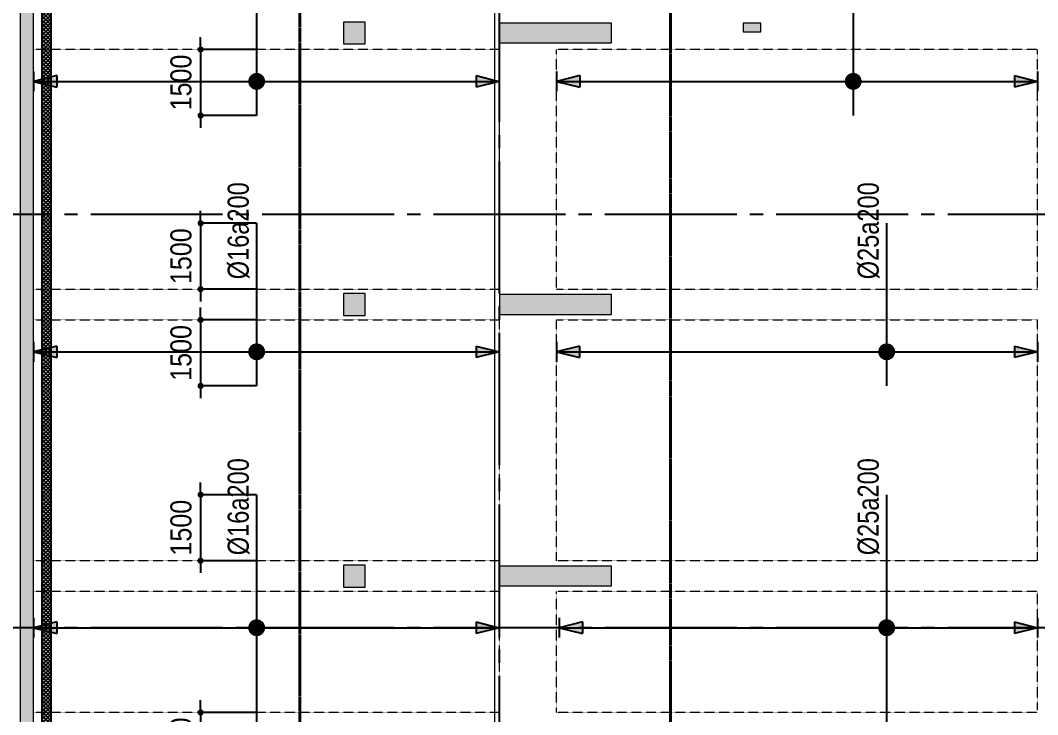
# Model space of a CAD drawing. Header units: millimetres. Extents: x -3819597 to -2591384, y 582389 to 820195.
# Drawn here: x -3443274 to -3420124, y 724155 to 739944 of the extents above; entities that cross this region are included whole.
import ezdxf
from ezdxf.enums import TextEntityAlignment as Align

# ---------------------------------------------------------------- set-up
doc = ezdxf.new("R2010")
doc.units = ezdxf.units.MM
doc.header["$MEASUREMENT"] = 0
for name, pattern in [('CENTER', [2, 1.25, -0.25, 0.25, -0.25]), ('CHG_XX_Cot_Ham 2$0$MB_Luoi truc$0$HTT Hidden 21', [3, 2, -1]), ('CHG_XX_Damsan_Ham 2$0$CHG_XX_Damsan_Ham 2$0$HIDDEN', [0.375, 0.25, -0.125]), ('CHG_XX_Luoi truc$0$MB_Luoi truc$0$Center101', [13, 10, -1, 1, -1]), ('HIDDEN', [0.375, 0.25, -0.125])]:
    doc.linetypes.add(name, pattern=pattern)
doc.layers.get('0').update_dxf_attribs({"lineweight": 9})
doc.layers.get('Defpoints').update_dxf_attribs({"color": 10, "lineweight": 0})
for name, color, linetype in [('02HN. TEXT B', 1, 'Continuous'), ('08HN. SSS X', 6, 'Continuous'), ('12HN. GRID', 1, 'CENTER'), ('CHG_XX_Damsan_Ham 2$0$CHG_XX_Damsan_Ham 2$0$MEP-00-GENERAL-35', 2, 'Continuous'), ('CHG_XX_Luoi truc$0$Grid', 34, 'Continuous'), ('CHG_XX_Luoi truc$0$Grid Line', 8, 'CHG_XX_Luoi truc$0$MB_Luoi truc$0$Center101'), ('dim', 51, 'Continuous')]:
    doc.layers.add(name, color=color, linetype=linetype)
for name, color, linetype, lineweight, plot in [('CHG_XX_Cot_Ham 2$0$NS-Column-H2', 90, 'Continuous', 13, False), ('CHG_XX_Cot_Ham 2$0$NS-Column-H2 @ 1', 90, 'Continuous', 13, False), ('CHG_XX_Cot_Ham 2$0$NS-Column-H2 @ 150', 90, 'Continuous', 13, False)]:
    doc.layers.add(name, color=color, linetype=linetype, lineweight=lineweight, plot=plot)
for name, color, linetype, lineweight in [('CHG_XX_Cot_Ham 2$0$NS-Pier-H2', 150, 'Continuous', 13), ('CHG_XX_Cot_Ham 2$0$NS-Pier-H2 @ 1', 150, 'Continuous', 13), ('CHG_XX_Cot_Ham 2$0$NS-Pier-H2 @ 150', 150, 'Continuous', 13), ("CHG_XX_Damsan_Ham 2$0$CHG_XX_Damsan_Ham 2$0$'S_General_Hidden_1 Thin", 1, 'CHG_XX_Damsan_Ham 2$0$CHG_XX_Damsan_Ham 2$0$HIDDEN', 18), ('CHG_XX_Damsan_Ham 2$0$CHG_XX_Damsan_Ham 2$0$CHG_XX_Damsan_Ham 2$0$Start net bao', 3, 'Continuous', 18), ('CHG_XX_Damsan_Ham 2$0$CHG_XX_Damsan_Ham 2$0$DBAO', 3, 'Continuous', 13), ('CHG_XX_Damsan_Ham 2$0$CHG_XX_Damsan_Ham 2$0$DTE-MEP-H-SLAB TEXT', 3, 'Continuous', 0), ('CHG_XX_Damsan_Ham 2$0$CHG_XX_Damsan_Ham 2$0$mach ngung thi cong', 6, 'Continuous', 13), ('CHG_XX_Damsan_Ham 2$0$CHG_XX_Damsan_Ham 2$0$Start hatch', 8, 'Continuous', 25), ('CHG_XX_Damsan_Ham 2$0$CHG_XX_Damsan_Ham 2$0$Start net bao', 3, 'Continuous', 18), ('CHG_XX_Damsan_Ham 2$0$HATCH', 57, 'Continuous', 9), ('CHG_XX_Damsan_Ham 2$0$mach ngung thi cong', 6, 'Continuous', 13), ('thep chay suot', 5, 'HIDDEN', 40)]:
    doc.layers.add(name, color=color, linetype=linetype, lineweight=lineweight)
doc.styles.add('[HN042014]STYLE', font='arial.ttf', dxfattribs={"width": 0.8})
doc.styles.add('CHG_XX_Luoi truc$0$MB_Luoi truc$0$Grid A-F$0$VNI-HelveCB', font='VHELVCB_0.TTF')
doc.styles.add('MB_Luoi truc$0$Arial_C', font='arial.ttf', dxfattribs={"width": 0.85})
doc.dimstyles.new('200', dxfattribs={"dimscale": 200, "dimtxt": 2.4, "dimasz": 0.7, "dimexe": 0.0003, "dimexo": 0, "dimgap": 1, "dimtad": 1, "dimdec": 0, "dimzin": 12, "dimdsep": 46, "dimtxsty": 'MB_Luoi truc$0$Arial_C', "dimblk": 'MB_Luoi truc$0$_Dot', "dimcen": 0.5, "dimclrd": 256, "dimclre": 8, "dimclrt": 1, "dimadec": 0, "dimazin": 0, "dimtfac": 1, "dimtdec": 0, "dimtix": 1, "dimtmove": 2, "dimatfit": 3, "dimldrblk": 'MB_Luoi truc$0$HTT Arrow 30', "dimfxl": 1, "dimtolj": 1, "dimtzin": 0, "dimlwe": -1, "dimarcsym": 0})

# ---------------------------------------------------------------- blocks, each defined once
blk = doc.blocks.new('*U695')
at = {"layer": 'thep chay suot', "linetype": 'HIDDEN', "ltscale": 10}
blk.add_line((-8968.5, 0), (16955.1, 0), dxfattribs=at)
at = {"layer": '02HN. TEXT B', "linetype": 'ByBlock', "style": '[HN042014]STYLE', "width": 0.8, "flags": 8}
blk.add_attdef('1', text='', height=160, dxfattribs=at).set_placement((-803.8, 134.4), align=Align.MIDDLE_LEFT)
blk.add_attdef('0', text='', height=160, dxfattribs=at).set_placement((892.6, 10.6), align=Align.MIDDLE_CENTER)
at = {"layer": 'Defpoints', "color": 9, "linetype": 'ByBlock', "style": '[HN042014]STYLE', "width": 0.8, "flags": 9}
for tag, p in [('2', (-7399, -4626.6)), ('3', (-7399, -5031.4)), ('4', (-7399, -5436.1)), ('5', (-7399, -5826.6))]:
    blk.add_attdef(tag, text='', height=250, dxfattribs=at).set_placement(p, align=Align.MIDDLE_CENTER)
blk = doc.blocks.new('*U294')
at = {"layer": '12HN. GRID', "linetype": 'Continuous'}
h = blk.add_hatch(color=256, dxfattribs=at)
h.dxf.hatch_style = 1
h.paths.add_polyline_path([(-44, 1516.5), (44, 1516.5), (0, 1692.5)])
h = blk.add_hatch(color=256, dxfattribs=at)
h.dxf.hatch_style = 1
h.paths.add_polyline_path([(0, -1840.8), (44, -1664.8), (-44, -1664.8)])
at = {"layer": '08HN. SSS X', "linetype": 'ByBlock', "ltscale": 10}
for p, q in [((-975, 0), (258.3, 0)), ((-975, 0), (-975, 0)), ((258.3, 0), (258.3, 0))]:
    blk.add_line(p, q, dxfattribs=at)
at = {"layer": '12HN. GRID', "linetype": 'Continuous'}
for p, q in [((-75, 1692.5), (75, 1692.5)), ((-44, 1516.5), (0, 1692.5)), ((0, 1692.5), (0, -1840.8)), ((0, 1692.5), (44, 1516.5)), ((-44, 1516.5), (44, 1516.5)), ((-44, -1664.8), (44, -1664.8)), ((-44, -1664.8), (0, -1840.8)), ((0, -1840.8), (44, -1664.8)), ((-75, -1840.8), (75, -1840.8))]:
    blk.add_line(p, q, dxfattribs=at)
at = {"layer": '12HN. GRID', "linetype": 'Continuous', "const_width": 64, "flags": 128}
blk.add_lwpolyline([(-32, 0, -1), (32, 0, -1)], format="xyb", close=True, dxfattribs=at)
at = {"layer": '02HN. TEXT B', "linetype": 'ByBlock', "style": '[HN042014]STYLE', "width": 0.8, "flags": 8}
blk.add_attdef('0', text='', height=160, dxfattribs=at).set_placement((1102.5, 160), align=Align.MIDDLE_CENTER)
blk.add_attdef('1', text='', height=160, dxfattribs=at).set_placement((-1284.1, 140), align=Align.MIDDLE_LEFT)
at = {"layer": 'Defpoints', "color": 9, "linetype": 'ByBlock', "style": '[HN042014]STYLE', "width": 0.8, "flags": 9}
for tag, p in [('2', (2648.6, 2422.8)), ('3', (2648.6, 2018)), ('4', (2648.6, 1613.3)), ('5', (2648.6, 1222.8))]:
    blk.add_attdef(tag, text='', height=250, dxfattribs=at).set_placement(p, align=Align.MIDDLE_CENTER)
blk = doc.blocks.new('MB_Luoi truc$0$_Dot')
at = {"color": 0, "linetype": 'ByBlock', "lineweight": -2}
blk.add_line((-0.5, 0), (-1, 0), dxfattribs=at)
at = {"color": 0, "linetype": 'ByBlock', "const_width": 0.5}
blk.add_lwpolyline([(-0.25, 0, 1), (0.25, 0, 1)], format="xyb", close=True, dxfattribs=at)
blk = doc.blocks.new('*D299')
at = {"layer": 'Defpoints', "color": 0, "ltscale": 1500, "transparency": 16777216}
for p in [(-3437897, 735331), (-3439172, 733831), (-3437897, 733831)]:
    blk.add_point(p, dxfattribs=at)
at = {"layer": 'dim', "lineweight": -2, "ltscale": 1500, "transparency": 16777216}
for p, q in [((-3439172, 735471), (-3439172, 735611)), ((-3439172, 735331), (-3439172, 733831)), ((-3439172, 733691), (-3439172, 733551))]:
    blk.add_line(p, q, dxfattribs=at)
at = {"layer": 'dim', "color": 8, "ltscale": 1500, "transparency": 16777216}
for p, q in [((-3437897, 735331), (-3439172, 735331)), ((-3437897, 733831), (-3439172, 733831))]:
    blk.add_line(p, q, dxfattribs=at)
at = {"layer": 'dim', "lineweight": -2, "ltscale": 1500, "transparency": 16777216, "xscale": 140, "yscale": 140, "zscale": 140}
for p, rotation in [((-3439172, 735331), 270), ((-3439172, 733831), 90)]:
    blk.add_blockref('MB_Luoi truc$0$_Dot', p, dxfattribs=dict(at, rotation=rotation))
at = {"layer": 'dim', "color": 1, "ltscale": 1500, "transparency": 16777216, "insert": (-3439617, 734581), "char_height": 480, "attachment_point": 5, "rotation": 90, "style": 'MB_Luoi truc$0$Arial_C'}
blk.add_mtext('\\A1;1500', dxfattribs=at)
blk = doc.blocks.new('MB_Luoi truc$0$HTT Arrow 30')
blk.add_hatch(color=256).paths.add_polyline_path([(-2.5, 0.375), (-2.5, -0.375), (0, 0)])
at = {"color": 0, "linetype": 'ByBlock', "lineweight": -2}
for p, q in [((0, 0), (-2.5, 0.375)), ((-2.5, -0.375), (-2.5, 0.375)), ((0, 0), (-2.5, -0.375))]:
    blk.add_line(p, q, dxfattribs=at)
blk = doc.blocks.new('*D300')
at = {"layer": 'Defpoints', "color": 0, "ltscale": 1500, "transparency": 16777216}
for p in [(-3437897, 733131), (-3439172, 731631), (-3437897, 731631)]:
    blk.add_point(p, dxfattribs=at)
at = {"layer": 'dim', "lineweight": -2, "ltscale": 1500, "transparency": 16777216}
for p, q in [((-3439172, 733271), (-3439172, 733411)), ((-3439172, 733131), (-3439172, 731631)), ((-3439172, 731491), (-3439172, 731351))]:
    blk.add_line(p, q, dxfattribs=at)
at = {"layer": 'dim', "color": 8, "ltscale": 1500, "transparency": 16777216}
for p, q in [((-3437897, 733131), (-3439172, 733131)), ((-3437897, 731631), (-3439172, 731631))]:
    blk.add_line(p, q, dxfattribs=at)
at = {"layer": 'dim', "lineweight": -2, "ltscale": 1500, "transparency": 16777216, "xscale": 140, "yscale": 140, "zscale": 140}
for p, rotation in [((-3439172, 733131), 270), ((-3439172, 731631), 90)]:
    blk.add_blockref('MB_Luoi truc$0$_Dot', p, dxfattribs=dict(at, rotation=rotation))
at = {"layer": 'dim', "color": 1, "ltscale": 1500, "transparency": 16777216, "insert": (-3439617, 732381), "char_height": 480, "attachment_point": 5, "rotation": 90, "style": 'MB_Luoi truc$0$Arial_C'}
blk.add_mtext('\\A1;1500', dxfattribs=at)
blk = doc.blocks.new('*U319')
at = {"layer": '12HN. GRID', "linetype": 'Continuous'}
h = blk.add_hatch(color=256, dxfattribs=at)
h.dxf.hatch_style = 1
h.paths.add_polyline_path([(-44, 1516.5), (44, 1516.5), (0, 1692.5)])
h = blk.add_hatch(color=256, dxfattribs=at)
h.dxf.hatch_style = 1
h.paths.add_polyline_path([(0, -1840.8), (44, -1664.8), (-44, -1664.8)])
at = {"layer": '08HN. SSS X', "linetype": 'ByBlock', "ltscale": 10}
for p, q in [((-2141.7, 0), (258.3, 0)), ((-2141.7, 0), (-2141.7, 0)), ((258.3, 0), (258.3, 0))]:
    blk.add_line(p, q, dxfattribs=at)
at = {"layer": '12HN. GRID', "linetype": 'Continuous'}
for p, q in [((-75, 1692.5), (75, 1692.5)), ((-44, 1516.5), (0, 1692.5)), ((0, 1692.5), (0, -1840.8)), ((0, 1692.5), (44, 1516.5)), ((-44, 1516.5), (44, 1516.5)), ((-44, -1664.8), (44, -1664.8)), ((-44, -1664.8), (0, -1840.8)), ((0, -1840.8), (44, -1664.8)), ((-75, -1840.8), (75, -1840.8))]:
    blk.add_line(p, q, dxfattribs=at)
at = {"layer": '12HN. GRID', "linetype": 'Continuous', "const_width": 64, "flags": 128}
blk.add_lwpolyline([(-32, 0, -1), (32, 0, -1)], format="xyb", close=True, dxfattribs=at)
at = {"layer": '02HN. TEXT B', "linetype": 'ByBlock', "style": '[HN042014]STYLE', "width": 0.8, "flags": 8}
blk.add_attdef('0', text='', height=160, dxfattribs=at).set_placement((1102.5, 160), align=Align.MIDDLE_CENTER)
blk.add_attdef('1', text='', height=160, dxfattribs=at).set_placement((-1284.1, 140), align=Align.MIDDLE_LEFT)
at = {"layer": 'Defpoints', "color": 9, "linetype": 'ByBlock', "style": '[HN042014]STYLE', "width": 0.8, "flags": 9}
for tag, p in [('2', (2648.6, 2422.8)), ('3', (2648.6, 2018)), ('4', (2648.6, 1613.3)), ('5', (2648.6, 1222.8))]:
    blk.add_attdef(tag, text='', height=250, dxfattribs=at).set_placement(p, align=Align.MIDDLE_CENTER)
blk = doc.blocks.new('*D302')
at = {"layer": 'Defpoints', "color": 0, "ltscale": 1500, "transparency": 16777216}
for p in [(-3437897, 739281), (-3439172, 737781), (-3437897, 737781)]:
    blk.add_point(p, dxfattribs=at)
at = {"layer": 'dim', "lineweight": -2, "ltscale": 1500, "transparency": 16777216}
for p, q in [((-3439172, 739421), (-3439172, 739561)), ((-3439172, 739281), (-3439172, 737781)), ((-3439172, 737641), (-3439172, 737501))]:
    blk.add_line(p, q, dxfattribs=at)
at = {"layer": 'dim', "color": 8, "ltscale": 1500, "transparency": 16777216}
for p, q in [((-3437897, 739281), (-3439172, 739281)), ((-3437897, 737781), (-3439172, 737781))]:
    blk.add_line(p, q, dxfattribs=at)
at = {"layer": 'dim', "lineweight": -2, "ltscale": 1500, "transparency": 16777216, "xscale": 140, "yscale": 140, "zscale": 140}
for p, rotation in [((-3439172, 739281), 270), ((-3439172, 737781), 90)]:
    blk.add_blockref('MB_Luoi truc$0$_Dot', p, dxfattribs=dict(at, rotation=rotation))
at = {"layer": 'dim', "color": 1, "ltscale": 1500, "transparency": 16777216, "insert": (-3439617, 738531), "char_height": 480, "attachment_point": 5, "rotation": 90, "style": 'MB_Luoi truc$0$Arial_C'}
blk.add_mtext('\\A1;1500', dxfattribs=at)
blk = doc.blocks.new('*U320')
at = {"layer": '12HN. GRID', "linetype": 'Continuous'}
h = blk.add_hatch(color=256, dxfattribs=at)
h.dxf.hatch_style = 1
h.paths.add_polyline_path([(-44, 1516.5), (44, 1516.5), (0, 1692.5)])
h = blk.add_hatch(color=256, dxfattribs=at)
h.dxf.hatch_style = 1
h.paths.add_polyline_path([(0, -1840.8), (44, -1664.8), (-44, -1664.8)])
at = {"layer": '08HN. SSS X', "linetype": 'ByBlock', "ltscale": 10}
for p, q in [((-1008.3, 0), (1141.7, 0)), ((-1008.3, 0), (-1008.3, 0)), ((1141.7, 0), (1141.7, 0))]:
    blk.add_line(p, q, dxfattribs=at)
at = {"layer": '12HN. GRID', "linetype": 'Continuous'}
for p, q in [((-75, 1692.5), (75, 1692.5)), ((-44, 1516.5), (0, 1692.5)), ((0, 1692.5), (0, -1840.8)), ((0, 1692.5), (44, 1516.5)), ((-44, 1516.5), (44, 1516.5)), ((-44, -1664.8), (44, -1664.8)), ((-44, -1664.8), (0, -1840.8)), ((0, -1840.8), (44, -1664.8)), ((-75, -1840.8), (75, -1840.8))]:
    blk.add_line(p, q, dxfattribs=at)
at = {"layer": '12HN. GRID', "linetype": 'Continuous', "const_width": 64, "flags": 128}
blk.add_lwpolyline([(-32, 0, -1), (32, 0, -1)], format="xyb", close=True, dxfattribs=at)
at = {"layer": '02HN. TEXT B', "linetype": 'ByBlock', "style": '[HN042014]STYLE', "width": 0.8, "flags": 8}
blk.add_attdef('0', text='', height=160, dxfattribs=at).set_placement((1102.5, 160), align=Align.MIDDLE_CENTER)
blk.add_attdef('1', text='', height=160, dxfattribs=at).set_placement((-1284.1, 140), align=Align.MIDDLE_LEFT)
at = {"layer": 'Defpoints', "color": 9, "linetype": 'ByBlock', "style": '[HN042014]STYLE', "width": 0.8, "flags": 9}
for tag, p in [('2', (2615.2, 2422.8)), ('3', (2615.2, 2018)), ('4', (2615.2, 1613.3)), ('5', (2615.2, 1222.8))]:
    blk.add_attdef(tag, text='', height=250, dxfattribs=at).set_placement(p, align=Align.MIDDLE_CENTER)
blk = doc.blocks.new('*D303')
at = {"layer": 'Defpoints', "color": 0, "ltscale": 1500, "transparency": 16777216}
for p in [(-3437897, 729156), (-3439172, 727656), (-3437897, 727656)]:
    blk.add_point(p, dxfattribs=at)
at = {"layer": 'dim', "lineweight": -2, "ltscale": 1500, "transparency": 16777216}
for p, q in [((-3439172, 729296), (-3439172, 729436)), ((-3439172, 729156), (-3439172, 727656)), ((-3439172, 727516), (-3439172, 727376))]:
    blk.add_line(p, q, dxfattribs=at)
at = {"layer": 'dim', "color": 8, "ltscale": 1500, "transparency": 16777216}
for p, q in [((-3437897, 729156), (-3439172, 729156)), ((-3437897, 727656), (-3439172, 727656))]:
    blk.add_line(p, q, dxfattribs=at)
at = {"layer": 'dim', "lineweight": -2, "ltscale": 1500, "transparency": 16777216, "xscale": 140, "yscale": 140, "zscale": 140}
for p, rotation in [((-3439172, 729156), 270), ((-3439172, 727656), 90)]:
    blk.add_blockref('MB_Luoi truc$0$_Dot', p, dxfattribs=dict(at, rotation=rotation))
at = {"layer": 'dim', "color": 1, "ltscale": 1500, "transparency": 16777216, "insert": (-3439617, 728406), "char_height": 480, "attachment_point": 5, "rotation": 90, "style": 'MB_Luoi truc$0$Arial_C'}
blk.add_mtext('\\A1;1500', dxfattribs=at)
blk = doc.blocks.new('*D304')
at = {"layer": 'Defpoints', "color": 0, "ltscale": 1500, "transparency": 16777216}
for p in [(-3437897, 724206), (-3439172, 722706), (-3437897, 722706)]:
    blk.add_point(p, dxfattribs=at)
at = {"layer": 'dim', "lineweight": -2, "ltscale": 1500, "transparency": 16777216}
for p, q in [((-3439172, 724346), (-3439172, 724486)), ((-3439172, 724206), (-3439172, 722706)), ((-3439172, 722566), (-3439172, 722426))]:
    blk.add_line(p, q, dxfattribs=at)
at = {"layer": 'dim', "color": 8, "ltscale": 1500, "transparency": 16777216}
for p, q in [((-3437897, 724206), (-3439172, 724206)), ((-3437897, 722706), (-3439172, 722706))]:
    blk.add_line(p, q, dxfattribs=at)
at = {"layer": 'dim', "lineweight": -2, "ltscale": 1500, "transparency": 16777216, "xscale": 140, "yscale": 140, "zscale": 140}
for p, rotation in [((-3439172, 724206), 270), ((-3439172, 722706), 90)]:
    blk.add_blockref('MB_Luoi truc$0$_Dot', p, dxfattribs=dict(at, rotation=rotation))
at = {"layer": 'dim', "color": 1, "ltscale": 1500, "transparency": 16777216, "insert": (-3439617, 723456), "char_height": 480, "attachment_point": 5, "rotation": 90, "style": 'MB_Luoi truc$0$Arial_C'}
blk.add_mtext('\\A1;1500', dxfattribs=at)
blk = doc.blocks.new('*U696')
at = {"layer": 'thep chay suot', "linetype": 'HIDDEN', "ltscale": 10}
blk.add_line((-9429.4, 0), (16955.1, 0), dxfattribs=at)
at = {"layer": '02HN. TEXT B', "linetype": 'ByBlock', "style": '[HN042014]STYLE', "width": 0.8, "flags": 8}
blk.add_attdef('1', text='', height=160, dxfattribs=at).set_placement((-811.5, 134.4), align=Align.MIDDLE_LEFT)
blk.add_attdef('0', text='', height=160, dxfattribs=at).set_placement((-351.3, 10.6), align=Align.MIDDLE_CENTER)
at = {"layer": 'Defpoints', "color": 9, "linetype": 'ByBlock', "style": '[HN042014]STYLE', "width": 0.8, "flags": 9}
for tag, p in [('2', (-7399, -3668.5)), ('3', (-7399, -4073.3)), ('4', (-7399, -4478)), ('5', (-7399, -4868.5))]:
    blk.add_attdef(tag, text='', height=250, dxfattribs=at).set_placement(p, align=Align.MIDDLE_CENTER)
blk = doc.blocks.new('*U324')
at = {"layer": '12HN. GRID', "linetype": 'Continuous'}
h = blk.add_hatch(color=256, dxfattribs=at)
h.dxf.hatch_style = 1
h.paths.add_polyline_path([(-44, 2328.7), (44, 2328.7), (0, 2504.7)])
h = blk.add_hatch(color=256, dxfattribs=at)
h.dxf.hatch_style = 1
h.paths.add_polyline_path([(0, -1145.3), (44, -969.3), (-44, -969.3)])
at = {"layer": '08HN. SSS X', "linetype": 'ByBlock', "ltscale": 10}
for p, q in [((-975, 0), (258.3, 0)), ((-975, 0), (-975, 0)), ((258.3, 0), (258.3, 0))]:
    blk.add_line(p, q, dxfattribs=at)
at = {"layer": '12HN. GRID', "linetype": 'Continuous'}
for p, q in [((-75, 2504.7), (75, 2504.7)), ((-44, 2328.7), (0, 2504.7)), ((0, 2504.7), (0, -1145.3)), ((0, 2504.7), (44, 2328.7)), ((-44, 2328.7), (44, 2328.7)), ((-44, -969.3), (44, -969.3)), ((-44, -969.3), (0, -1145.3)), ((0, -1145.3), (44, -969.3)), ((-75, -1145.3), (75, -1145.3))]:
    blk.add_line(p, q, dxfattribs=at)
at = {"layer": '12HN. GRID', "linetype": 'Continuous', "const_width": 64, "flags": 128}
blk.add_lwpolyline([(-32, 0, -1), (32, 0, -1)], format="xyb", close=True, dxfattribs=at)
at = {"layer": '02HN. TEXT B', "linetype": 'ByBlock', "style": '[HN042014]STYLE', "width": 0.8, "flags": 8}
blk.add_attdef('0', text='', height=160, dxfattribs=at).set_placement((1102.5, 160), align=Align.MIDDLE_CENTER)
blk.add_attdef('1', text='', height=160, dxfattribs=at).set_placement((-1284.1, 140), align=Align.MIDDLE_LEFT)
at = {"layer": 'Defpoints', "color": 9, "linetype": 'ByBlock', "style": '[HN042014]STYLE', "width": 0.8, "flags": 9}
for tag, p in [('2', (2648.6, 2544.2)), ('3', (2648.6, 2139.4)), ('4', (2648.6, 1734.7)), ('5', (2648.6, 1344.2))]:
    blk.add_attdef(tag, text='', height=250, dxfattribs=at).set_placement(p, align=Align.MIDDLE_CENTER)
blk = doc.blocks.new('*U323')
at = {"layer": '12HN. GRID', "linetype": 'Continuous'}
h = blk.add_hatch(color=256, dxfattribs=at)
h.dxf.hatch_style = 1
h.paths.add_polyline_path([(-44, 2307.6), (44, 2307.6), (0, 2483.6)])
h = blk.add_hatch(color=256, dxfattribs=at)
h.dxf.hatch_style = 1
h.paths.add_polyline_path([(0, -1145.3), (44, -969.3), (-44, -969.3)])
at = {"layer": '08HN. SSS X', "linetype": 'ByBlock', "ltscale": 10}
for p, q in [((-1008.3, 0), (1141.7, 0)), ((-1008.3, 0), (-1008.3, 0)), ((1141.7, 0), (1141.7, 0))]:
    blk.add_line(p, q, dxfattribs=at)
at = {"layer": '12HN. GRID', "linetype": 'Continuous'}
for p, q in [((-75, 2483.6), (75, 2483.6)), ((-44, 2307.6), (0, 2483.6)), ((0, 2483.6), (0, -1145.3)), ((0, 2483.6), (44, 2307.6)), ((-44, 2307.6), (44, 2307.6)), ((-44, -969.3), (44, -969.3)), ((-44, -969.3), (0, -1145.3)), ((0, -1145.3), (44, -969.3)), ((-75, -1145.3), (75, -1145.3))]:
    blk.add_line(p, q, dxfattribs=at)
at = {"layer": '12HN. GRID', "linetype": 'Continuous', "const_width": 64, "flags": 128}
blk.add_lwpolyline([(-32, 0, -1), (32, 0, -1)], format="xyb", close=True, dxfattribs=at)
at = {"layer": '02HN. TEXT B', "linetype": 'ByBlock', "style": '[HN042014]STYLE', "width": 0.8, "flags": 8}
blk.add_attdef('0', text='', height=160, dxfattribs=at).set_placement((1102.5, 160), align=Align.MIDDLE_CENTER)
blk.add_attdef('1', text='', height=160, dxfattribs=at).set_placement((-1284.1, 140), align=Align.MIDDLE_LEFT)
at = {"layer": 'Defpoints', "color": 9, "linetype": 'ByBlock', "style": '[HN042014]STYLE', "width": 0.8, "flags": 9}
for tag, p in [('2', (2615.2, 2602.2)), ('3', (2615.2, 2197.5)), ('4', (2615.2, 1792.7)), ('5', (2615.2, 1402.2))]:
    blk.add_attdef(tag, text='', height=250, dxfattribs=at).set_placement(p, align=Align.MIDDLE_CENTER)
blk = doc.blocks.new('*U328')
at = {"layer": '12HN. GRID', "linetype": 'Continuous'}
h = blk.add_hatch(color=256, dxfattribs=at)
h.dxf.hatch_style = 1
h.paths.add_polyline_path([(-44, 2074.9), (44, 2074.9), (0, 2250.9)])
h = blk.add_hatch(color=256, dxfattribs=at)
h.dxf.hatch_style = 1
h.paths.add_polyline_path([(0, -1399.1), (44, -1223.1), (-44, -1223.1)])
at = {"layer": '08HN. SSS X', "linetype": 'ByBlock', "ltscale": 10}
for p, q in [((-2141.7, 0), (258.3, 0)), ((-2141.7, 0), (-2141.7, 0)), ((258.3, 0), (258.3, 0))]:
    blk.add_line(p, q, dxfattribs=at)
at = {"layer": '12HN. GRID', "linetype": 'Continuous'}
for p, q in [((-75, 2250.9), (75, 2250.9)), ((-44, 2074.9), (0, 2250.9)), ((0, 2250.9), (0, -1399.1)), ((0, 2250.9), (44, 2074.9)), ((-44, 2074.9), (44, 2074.9)), ((-44, -1223.1), (44, -1223.1)), ((-44, -1223.1), (0, -1399.1)), ((0, -1399.1), (44, -1223.1)), ((-75, -1399.1), (75, -1399.1))]:
    blk.add_line(p, q, dxfattribs=at)
at = {"layer": '12HN. GRID', "linetype": 'Continuous', "const_width": 64, "flags": 128}
blk.add_lwpolyline([(-32, 0, -1), (32, 0, -1)], format="xyb", close=True, dxfattribs=at)
at = {"layer": '02HN. TEXT B', "linetype": 'ByBlock', "style": '[HN042014]STYLE', "width": 0.8, "flags": 8}
blk.add_attdef('0', text='', height=160, dxfattribs=at).set_placement((1102.5, 160), align=Align.MIDDLE_CENTER)
blk.add_attdef('1', text='', height=160, dxfattribs=at).set_placement((-1284.1, 140), align=Align.MIDDLE_LEFT)
at = {"layer": 'Defpoints', "color": 9, "linetype": 'ByBlock', "style": '[HN042014]STYLE', "width": 0.8, "flags": 9}
for tag, p in [('2', (2648.6, 2422.8)), ('3', (2648.6, 2018)), ('4', (2648.6, 1613.3)), ('5', (2648.6, 1222.8))]:
    blk.add_attdef(tag, text='', height=250, dxfattribs=at).set_placement(p, align=Align.MIDDLE_CENTER)
blk = doc.blocks.new('*U1035')
at = {"layer": 'CHG_XX_Cot_Ham 2$0$NS-Pier-H2 @ 1'}
h = blk.add_hatch(color=256, dxfattribs=at)
h.dxf.hatch_style = 1
h.paths.add_polyline_path([(450, 0), (0, 0), (0, -2550), (450, -2550)])
at = {"layer": 'CHG_XX_Cot_Ham 2$0$NS-Pier-H2 @ 150'}
h = blk.add_hatch(color=256, dxfattribs=at)
h.dxf.hatch_style = 1
h.paths.add_polyline_path([(450, 0), (0, 0), (0, -2550), (450, -2550)])
blk = doc.blocks.new('CHG_XX_Cot_Ham 2$0$Block A_C450x2250')
at = {"layer": 'CHG_XX_Cot_Ham 2$0$NS-Pier-H2'}
blk.add_lwpolyline([(450, -2550), (0, -2550), (0, 0), (450, 0)], close=True, dxfattribs=at)
blk.add_blockref('*U1035', (0, 0), dxfattribs=at)
blk = doc.blocks.new('*U1037')
at = {"layer": 'CHG_XX_Cot_Ham 2$0$NS-Column-H2 @ 1'}
h = blk.add_hatch(color=256, dxfattribs=at)
h.dxf.hatch_style = 1
h.paths.add_polyline_path([(-250, -250), (-250, 250), (250, 250), (250, -250)])
at = {"layer": 'CHG_XX_Cot_Ham 2$0$NS-Column-H2 @ 150'}
h = blk.add_hatch(color=256, dxfattribs=at)
h.dxf.hatch_style = 1
h.paths.add_polyline_path([(-250, -250), (-250, 250), (250, 250), (250, -250)])
blk = doc.blocks.new('CHG_XX_Cot_Ham 2$0$500x500')
at = {"layer": 'CHG_XX_Cot_Ham 2$0$NS-Column-H2'}
blk.add_lwpolyline([(250, -250), (250, 250), (-250, 250), (-250, -250)], close=True, dxfattribs=at)
blk.add_blockref('*U1037', (0, 0), dxfattribs=at)
blk = doc.blocks.new('*U1030')
at = {"layer": 'CHG_XX_Luoi truc$0$Grid Line'}
blk.add_line((0, 0), (0, 608), dxfattribs=at)
at = {"layer": 'CHG_XX_Luoi truc$0$Grid', "lineweight": -2, "style": 'CHG_XX_Luoi truc$0$MB_Luoi truc$0$Grid A-F$0$VNI-HelveCB'}
for tag, p in [('GRIDSUB', (0, 617)), ('GRID', (0, -9))]:
    blk.add_attdef(tag, text='', height=5, dxfattribs=at).set_placement(p, align=Align.MIDDLE)
blk = doc.blocks.new('*U1031')
at = {"layer": 'CHG_XX_Luoi truc$0$Grid Line'}
blk.add_line((0, 0), (0, 438), dxfattribs=at)
at = {"layer": 'CHG_XX_Luoi truc$0$Grid', "lineweight": -2, "style": 'CHG_XX_Luoi truc$0$MB_Luoi truc$0$Grid A-F$0$VNI-HelveCB'}
for tag, p in [('GRIDSUB', (0, 447)), ('GRID', (0, -9))]:
    blk.add_attdef(tag, text='', height=5, dxfattribs=at).set_placement(p, align=Align.MIDDLE)
blk = doc.blocks.new('CHG_XX_Luoi truc')
at = {"layer": 'CHG_XX_Luoi truc$0$Grid', "xscale": 300, "yscale": 300, "zscale": 300}
blk.add_blockref('*U1030', (0, -12747), dxfattribs=at)
at = {"layer": 'CHG_XX_Luoi truc$0$Grid', "xscale": 300.0000000000013, "yscale": 300.0000000000013, "zscale": 300.0000000000013, "rotation": 90}
for p in [(110703, 125550), (110703, 116150)]:
    blk.add_blockref('*U1031', p, dxfattribs=at)
blk = doc.blocks.new('CHG_XX_Cot_Ham 2')
at = {"layer": 'CHG_XX_Cot_Ham 2$0$NS-Column-H2'}
h = blk.add_hatch(color=256, dxfattribs=at)
h.dxf.hatch_style = 1
h.paths.add_polyline_path([(5550, 129900), (5550, 129700), (5950, 129700), (5950, 129900)])
at = {"layer": 'CHG_XX_Cot_Ham 2$0$NS-Pier-H2'}
h = blk.add_hatch(color=256, dxfattribs=at)
h.dxf.hatch_style = 1
h.paths.add_polyline_path([(99639.2, 163400), (-10900, 163400), (-10900, 85450), (-300, 85450), (-300, 84050), (32350, 84050), (32350, -9000), (103575.5, -9000), (106050, -6022), (106050, 158254.3)])
h.paths.add_polyline_path([(99533.7, 163100), (105750, 158110.4), (105750, 90450), (105650, 90450), (105750, 90450), (105750, 13850), (105750, 13722.3), (105750, -5913.6), (103434.7, -8700), (93599.8, -8700), (93299.8, -8700), (32650, -8700), (32650, 84350), (0, 84350), (0, 85750), (-10600, 85750), (-10600, 163100), (93600, 163100)], flags=16)
at = {"layer": 'CHG_XX_Cot_Ham 2$0$NS-Column-H2'}
blk.add_lwpolyline([(5550, 129900), (5550, 129700), (5950, 129700), (5950, 129900)], close=True, dxfattribs=at)
at = {"layer": 'CHG_XX_Cot_Ham 2$0$NS-Pier-H2'}
for p, q in [((-10900, 85450), (-10900, 163400)), ((-10600, 85750), (-10600, 163100))]:
    blk.add_line(p, q, dxfattribs=at)
at = {"layer": 'CHG_XX_Cot_Ham 2$0$NS-Pier-H2', "linetype": 'CHG_XX_Cot_Ham 2$0$MB_Luoi truc$0$HTT Hidden 21'}
blk.add_lwpolyline([(99639.2, 163400), (106050, 158254.3), (106050, -6022), (103575.5, -9000), (32350, -9000), (32350, 84050), (-300, 84050), (-300, 85450), (-10900, 85450), (-10900, 163400)], close=True, dxfattribs=at)
at = {"layer": 'CHG_XX_Cot_Ham 2$0$NS-Column-H2'}
for p in [(-3300, 129675), (-3300, 123497.9), (-3300, 117322.9)]:
    blk.add_blockref('CHG_XX_Cot_Ham 2$0$500x500', p, dxfattribs=at)
at = {"layer": 'CHG_XX_Cot_Ham 2$0$NS-Pier-H2'}
blk.add_blockref('CHG_XX_Luoi truc', (0, 0), dxfattribs=at)
at = {"layer": 'CHG_XX_Cot_Ham 2$0$NS-Pier-H2', "xscale": -1, "rotation": 90}
for p in [(0, 129900), (0, 123725), (0, 117550)]:
    blk.add_blockref('CHG_XX_Cot_Ham 2$0$Block A_C450x2250', p, dxfattribs=at)
blk = doc.blocks.new('CHG_XX_Damsan_Ham 2$0$CHG_XX_Damsan_Ham 2$0$sdfsgdh')
at = {"layer": 'CHG_XX_Damsan_Ham 2$0$CHG_XX_Damsan_Ham 2$0$Start hatch', "ltscale": 0.5}
h = blk.add_hatch(dxfattribs=at)
h.set_pattern_fill('ANSI37', color=256, scale=500)
h.set_pattern_definition([(45, (273994.73, -8650), (-44.194174, 44.194174), []), (135, (273994.73, -8650), (-44.194174, -44.194174), [])])
h.paths.add_polyline_path([(500, -21786), (300, -21786), (300, -50027), (500, -50027)])
at = {"layer": 'CHG_XX_Damsan_Ham 2$0$CHG_XX_Damsan_Ham 2$0$MEP-00-GENERAL-35'}
for points in [[(1900, -74750), (1900, -72550), (300, -72550), (300, 0)], [(2100, -74750), (2100, -72350), (500, -72350), (500, -600)]]:
    blk.add_lwpolyline(points, dxfattribs=at)
blk = doc.blocks.new('CHG_XX_Damsan_Ham 2', base_point=(3089256, -609981))
at = {"layer": "CHG_XX_Damsan_Ham 2$0$CHG_XX_Damsan_Ham 2$0$'S_General_Hidden_1 Thin", "ltscale": 10}
for p, q in [((0, 129300), (-10600, 129300)), ((0, 123900), (0, 129300)), ((0, 123850), (0, 129300)), ((12250, 129300), (1300, 129300)), ((1300, 123850), (1300, 129300)), ((12250, 123850), (12250, 129300)), ((-10600, 123850), (0, 123850)), ((1300, 123850), (12250, 123850)), ((-10600, 123150), (0, 123150)), ((0, 117675), (0, 123150)), ((0, 117675), (0, 123150)), ((0, 117675), (0, 123150)), ((1300, 123150), (12250, 123150)), ((1300, 117675), (1300, 123150)), ((12250, 117675), (12250, 123150)), ((0, 117675), (-10600, 117675)), ((12250, 117675), (1300, 117675)), ((0, 116975), (-10600, 116975)), ((0, 114225), (0, 116975)), ((0, 114225), (0, 116975)), ((12250, 116975), (1300, 116975)), ((1300, 114225), (1300, 116975)), ((12250, 114275), (12250, 116975)), ((0, 114225), (-10600, 114225)), ((12250, 114225), (1300, 114225))]:
    blk.add_line(p, q, dxfattribs=at)
at = {"layer": 'CHG_XX_Damsan_Ham 2$0$CHG_XX_Damsan_Ham 2$0$CHG_XX_Damsan_Ham 2$0$Start net bao'}
blk.add_lwpolyline([(-10600, 85750), (-10600, 163100), (99534, 163100), (105750, 158106), (105750, 128050)], dxfattribs=at)
at = {"layer": 'CHG_XX_Damsan_Ham 2$0$CHG_XX_Damsan_Ham 2$0$mach ngung thi cong'}
blk.add_lwpolyline([(23700, 90148), (-100, 90150), (-100, 153400), (99650, 153400), (99650, 71950), (75851, 71950), (75851, 88800), (75851, 88800), (75851, 129600), (23700, 129600)], close=True, dxfattribs=at)
at = {"layer": 'CHG_XX_Damsan_Ham 2$0$CHG_XX_Damsan_Ham 2$0$Start net bao'}
blk.add_lwpolyline([(-10600, 85750), (-10600, 163100), (99534, 163100), (105750, 158106), (105750, 128050)], dxfattribs=at)
at = {"layer": 'CHG_XX_Damsan_Ham 2$0$mach ngung thi cong'}
blk.add_lwpolyline([(23900, 90148), (-100, 90150), (-100, 153400), (99650, 153400), (99650, 71950), (75549, 71950), (75549, 88800), (75549, 88800), (75549, 129500), (23900, 129500)], close=True, dxfattribs=at)
at = {"layer": 'CHG_XX_Damsan_Ham 2$0$CHG_XX_Damsan_Ham 2$0$DBAO'}
blk.add_blockref('CHG_XX_Cot_Ham 2', (0, 0), dxfattribs=at)
at = {"layer": 'CHG_XX_Damsan_Ham 2$0$CHG_XX_Damsan_Ham 2$0$DTE-MEP-H-SLAB TEXT'}
blk.add_blockref('CHG_XX_Damsan_Ham 2$0$CHG_XX_Damsan_Ham 2$0$sdfsgdh', (-10700, 160900), dxfattribs=at)
at = {"layer": 'CHG_XX_Damsan_Ham 2$0$HATCH'}
blk.add_blockref('CHG_XX_Cot_Ham 2', (0, 0), dxfattribs=at)

msp = doc.modelspace()

# ---------------------------------------------------------------- block references
at = {"layer": '08HN. SSS X', "linetype": 'Continuous'}
ref = msp.add_blockref('*U319', (-3437896.8, 738556), dxfattribs=dict(at, xscale=-3, yscale=3, zscale=3, rotation=90))
ref.add_attrib('1', '%%c16a200', dxfattribs={"layer": '02HN. TEXT B', "linetype": 'ByBlock', "height": 480, "rotation": 90, "style": '[HN042014]STYLE', "width": 0.8}).set_placement((-3438316.8, 740204.9), align=Align.MIDDLE_LEFT)
ref = msp.add_blockref('*U328', (-3424321.6, 738556), dxfattribs=dict(at, xscale=-3, yscale=3, zscale=3, rotation=90))
ref.add_attrib('1', '%%c25a200', dxfattribs={"layer": '02HN. TEXT B', "linetype": 'ByBlock', "height": 480, "rotation": 90, "style": '[HN042014]STYLE', "width": 0.8}).set_placement((-3424741.6, 740204.9), align=Align.MIDDLE_LEFT)
ref = msp.add_blockref('*U294', (-3437896.8, 732406), dxfattribs=dict(at, xscale=-3, yscale=3, zscale=3, rotation=90))
ref.add_attrib('1', '%%c16a200', dxfattribs={"layer": '02HN. TEXT B', "linetype": 'ByBlock', "height": 480, "rotation": 90, "style": '[HN042014]STYLE', "width": 0.8}).set_placement((-3438316.8, 734054.9), align=Align.MIDDLE_LEFT)
ref = msp.add_blockref('*U324', (-3423560.3, 732406), dxfattribs=dict(at, xscale=-3, yscale=3, zscale=3, rotation=90))
ref.add_attrib('1', '%%c25a200', dxfattribs={"layer": '02HN. TEXT B', "linetype": 'ByBlock', "height": 480, "rotation": 90, "style": '[HN042014]STYLE', "width": 0.8}).set_placement((-3423980.3, 734054.9), align=Align.MIDDLE_LEFT)
ref = msp.add_blockref('*U320', (-3437896.8, 726131), dxfattribs=dict(at, xscale=-3, yscale=3, zscale=3, rotation=90))
ref.add_attrib('1', '%%c16a200', dxfattribs={"layer": '02HN. TEXT B', "linetype": 'ByBlock', "height": 480, "rotation": 90, "style": '[HN042014]STYLE', "width": 0.8}).set_placement((-3438316.8, 727779.9), align=Align.MIDDLE_LEFT)
ref = msp.add_blockref('*U323', (-3423560.3, 726131), dxfattribs=dict(at, xscale=-3, yscale=3, zscale=3, rotation=90))
ref.add_attrib('1', '%%c25a200', dxfattribs={"layer": '02HN. TEXT B', "linetype": 'ByBlock', "height": 480, "rotation": 90, "style": '[HN042014]STYLE', "width": 0.8}).set_placement((-3423980.3, 727779.9), align=Align.MIDDLE_LEFT)
at = {"layer": 'dim', "ltscale": 1500}
msp.add_blockref('CHG_XX_Damsan_Ham 2', (-343118.3, 0), dxfattribs=at)
at = {"layer": 'thep chay suot', "xscale": 3, "yscale": 3, "zscale": 3, "rotation": 90}
for name, p in [('*U695', (-3436910.6, 722433)), ('*U696', (-3428476.3, 722433))]:
    msp.add_blockref(name, p, dxfattribs=at)

# ---------------------------------------------------------------- dimensions: what is measured, and where the dimension line sits
at = {"layer": 'dim', "ltscale": 1500}
for base, p1, p2, picture, middle in [((-3439172.4, 737781), (-3437896.8, 739281), (-3437896.8, 737781), '*D302', (-3439617.5, 738531)), ((-3439172.4, 733831), (-3437896.8, 735331), (-3437896.8, 733831), '*D299', (-3439617.5, 734581)), ((-3439172.4, 731631), (-3437896.8, 733131), (-3437896.8, 731631), '*D300', (-3439617.5, 732381)), ((-3439172.4, 727656), (-3437896.8, 729156), (-3437896.8, 727656), '*D303', (-3439617.5, 728406)), ((-3439172.4, 722706), (-3437896.8, 724206), (-3437896.8, 722706), '*D304', (-3439617.5, 723456))]:
    dim = msp.add_linear_dim(base=base, p1=p1, p2=p2, angle=90, dimstyle='200', override={"dimfxl": 8, "dimfxlon": 1, "dimarcsym": 1}, dxfattribs=at)
    dim.commit()
    dim.dimension.update_dxf_attribs({"geometry": picture, "text_midpoint": middle})

doc.saveas('drawing.dxf')
